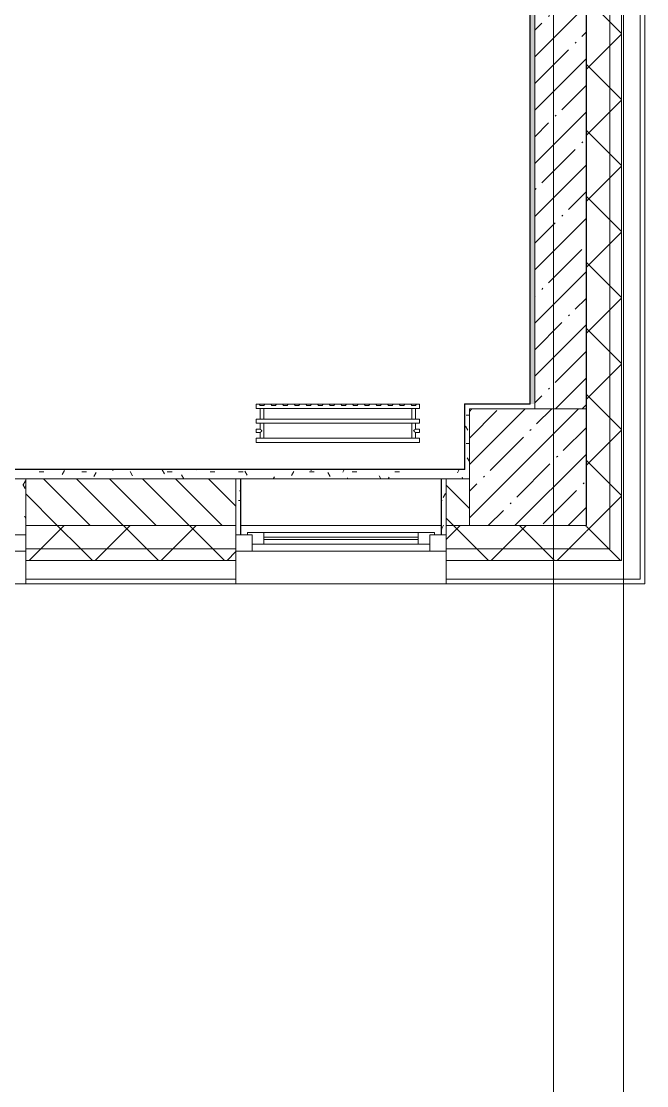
# Model space of a CAD drawing. Header units: millimetres. Extents: x -1113 to 415037, y -3642 to 354837.
# Drawn here: x 371507 to 374187, y 1150 to 5711 of the extents above; entities that cross this region are included whole.
import ezdxf

# ---------------------------------------------------------------- set-up
doc = ezdxf.new("R2010")
doc.units = ezdxf.units.MM
for name, color, linetype, lineweight in [('A-FLOR', 7, 'Continuous', 9), ('A-GLAZ', 7, 'Continuous', 9), ('A-GLAZ-1', 7, 'Continuous', 5), ('A-WALL', 7, 'Continuous', 5), ('I-WALL', 7, 'Continuous', 5), ('S-COLS', 7, 'Continuous', 9), ('S-COLS-1', 7, 'Continuous', 5), ('Оси', 7, 'Continuous', 9)]:
    doc.layers.add(name, color=color, linetype=linetype, lineweight=lineweight)
for name, color, linetype, lineweight, true_color in [('A-WALL-1', 9, 'Continuous', 5, 0x808080), ('A-WALL-FNSH-1', 9, 'Continuous', 5, 0x808080), ('M-EQPM-1', 7, 'Continuous', 9, 0xb2b2b2)]:
    doc.layers.add(name, color=color, linetype=linetype, lineweight=lineweight, true_color=true_color)
pattern_1 = [(45, (289227.4, 1e-08), (-141.42136, 141.42136), []), (135, (289227.4, 1e-08), (-141.42136, -141.42136), [])]
pattern_2 = [(0, (289227.4, 1e-08), (243.84, 60.96), [20.117, -162.763, 20.117, -162.763, -975.36]), (0, (289227.4, 1e-08), (243.84, 60.96), [-365.76, 20.117, -345.643, 20.117, -162.763, -426.72]), (0, (289227.4, 1e-08), (243.84, 60.96), [-914.4, 20.117, -101.803, 20.117, -284.683]), (120, (289318.84, 30.48), (-174.71291, 180.691634), [20.117, -162.763, 20.117, -162.763, -975.36]), (120, (289318.84, 30.48), (-174.71291, 180.691634), [-365.76, 20.117, -345.643, 20.117, -162.763, -426.72]), (120, (289318.84, 30.48), (-174.71291, 180.691634), [-914.4, 20.117, -101.803, 20.117, -284.683]), (240, (289349.32, 152.4), (-69.12709, -241.651634), [20.117, -162.763, 20.117, -162.763, -975.36]), (240, (289349.32, 152.4), (-69.12709, -241.651634), [-365.76, 20.117, -345.643, 20.117, -162.763, -426.72]), (240, (289349.32, 152.4), (-69.12709, -241.651634), [-914.4, 20.117, -101.803, 20.117, -284.683])]

# ---------------------------------------------------------------- blocks, each defined once
blk = doc.blocks.new('120_Окно_СКБ_1Ст - 120_Окно_СКБ_1Ст 900х2500_h_-19906774-Объем проектирования 3 этажа')
at = {"layer": 'A-GLAZ'}
for p, q in [((-450, -75), (-450, -5)), ((-450, -5), (-380, -5)), ((-380, -5), (-380, -75)), ((380, -35), (-380, -35)), ((-380, -35), (-380, -75)), ((-330, -85), (-330, -35)), ((330, -85), (330, -35)), ((380, -75), (380, -5)), ((380, -5), (450, -5)), ((380, -75), (380, -35)), ((450, -5), (450, -75)), ((-380, -75), (-450, -75)), ((-380, -75), (-400, -75)), ((-400, -75), (-400, -85)), ((-400, -85), (400, -85)), ((400, -85), (-400, -85)), ((450, -75), (380, -75)), ((400, -75), (380, -75)), ((400, -85), (400, -75))]:
    blk.add_line(p, q, dxfattribs=at)
at = {"layer": 'A-GLAZ-1'}
for p, q in [((450, -5), (-450, -5)), ((-430, -75), (-400, -75)), ((-330, -55), (330, -55)), ((330, -65), (-330, -65)), ((400, -75), (430, -75))]:
    blk.add_line(p, q, dxfattribs=at)
blk = doc.blocks.new('BSC_Колонна _Прямоугольная - 500х500-V629-Объем проектирования 3 этажа')
at = {"layer": 'S-COLS-1'}
h = blk.add_hatch(dxfattribs=at)
h.set_pattern_fill('FP_174', color=256, style=0, pattern_type=2)
h.set_pattern_definition([(45, (-84450, -3800), (-114.04925, 114.04925), []), (45, (-84335.95, -3800), (-114.04925, 114.04925), [201.613, -40.323, 6.706, -33.617])])
h.paths.add_polyline_path([(-245.1, -250), (250, -250), (250, 250), (-250, 250), (-250, -250)])
for p, q in [((250, 250), (-250, 250)), ((-250, 250), (-250, -250)), ((250, -250), (250, 250)), ((-250, -250), (250, -250))]:
    blk.add_line(p, q, dxfattribs=at)
blk = doc.blocks.new('radiator_prado_classic_z_tip_30_po exemplyaru - Classic Z Тип 30-500-V673-Объем проектирования 3 этажа')
at = {"layer": 'M-EQPM-1'}
for p, q in [((0, 228), (0, 210)), ((700, 228), (0, 228)), ((0, 210), (0, 228)), ((0, 228), (12.5, 228)), ((0, 210), (700, 210)), ((17.8, 210), (0, 210)), ((12.5, 228), (37.5, 228)), ((37.5, 228), (12.5, 228)), ((12.5, 228), (37.5, 228)), ((12.5, 228), (17.5, 223)), ((12.5, 228), (17.5, 223)), ((32.5, 223), (17.5, 223)), ((17.5, 223), (32.5, 223)), ((17.5, 210), (17.5, 164)), ((17.5, 210), (17.5, 164)), ((17.8, 210), (17.5, 210)), ((17.5, 210), (17.8, 210)), ((17.8, 210), (17.5, 210)), ((17.5, 210), (32.5, 210)), ((18.5, 210), (17.8, 210)), ((17.8, 210), (18.5, 210)), ((32.2, 210), (17.8, 210)), ((21.2, 210), (18.5, 210)), ((18.5, 210), (21.2, 210)), ((23.1, 210), (21.2, 210)), ((21.2, 210), (25, 210)), ((32.2, 210), (23.1, 210)), ((25, 210), (26.9, 210)), ((26.9, 210), (30.3, 210)), ((30.3, 210), (32.2, 210)), ((32.5, 210), (32.2, 210)), ((32.2, 210), (32.5, 210)), ((32.5, 210), (32.2, 210)), ((667.8, 210), (32.2, 210)), ((32.5, 223), (37.5, 228)), ((37.5, 228), (32.5, 223)), ((32.5, 164), (32.5, 210)), ((32.5, 164), (32.5, 210)), ((37.5, 228), (62.5, 228)), ((62.5, 228), (87.5, 228)), ((87.5, 228), (62.5, 228)), ((62.5, 228), (87.5, 228)), ((62.5, 228), (67.5, 223)), ((62.5, 228), (67.5, 223)), ((82.5, 223), (67.5, 223)), ((67.5, 223), (82.5, 223)), ((82.5, 223), (87.5, 228)), ((87.5, 228), (82.5, 223)), ((87.5, 228), (112.5, 228)), ((112.5, 228), (137.5, 228)), ((137.5, 228), (112.5, 228)), ((112.5, 228), (137.5, 228)), ((112.5, 228), (117.5, 223)), ((112.5, 228), (117.5, 223)), ((132.5, 223), (117.5, 223)), ((117.5, 223), (132.5, 223)), ((132.5, 223), (137.5, 228)), ((137.5, 228), (132.5, 223)), ((137.5, 228), (162.5, 228)), ((162.5, 228), (187.5, 228)), ((187.5, 228), (162.5, 228)), ((162.5, 228), (187.5, 228)), ((162.5, 228), (167.5, 223)), ((162.5, 228), (167.5, 223)), ((182.5, 223), (167.5, 223)), ((167.5, 223), (182.5, 223)), ((182.5, 223), (187.5, 228)), ((187.5, 228), (182.5, 223)), ((187.5, 228), (212.5, 228)), ((212.5, 228), (237.5, 228)), ((237.5, 228), (212.5, 228)), ((212.5, 228), (237.5, 228)), ((212.5, 228), (217.5, 223)), ((212.5, 228), (217.5, 223)), ((232.5, 223), (217.5, 223)), ((217.5, 223), (232.5, 223)), ((232.5, 223), (237.5, 228)), ((237.5, 228), (232.5, 223)), ((237.5, 228), (262.5, 228)), ((262.5, 228), (287.5, 228)), ((287.5, 228), (262.5, 228)), ((262.5, 228), (287.5, 228)), ((262.5, 228), (267.5, 223)), ((262.5, 228), (267.5, 223)), ((282.5, 223), (267.5, 223)), ((267.5, 223), (282.5, 223)), ((282.5, 223), (287.5, 228)), ((287.5, 228), (282.5, 223)), ((287.5, 228), (312.5, 228)), ((312.5, 228), (337.5, 228)), ((337.5, 228), (312.5, 228)), ((312.5, 228), (337.5, 228)), ((312.5, 228), (317.5, 223)), ((312.5, 228), (317.5, 223)), ((332.5, 223), (317.5, 223)), ((317.5, 223), (332.5, 223)), ((332.5, 223), (337.5, 228)), ((337.5, 228), (332.5, 223)), ((337.5, 228), (362.5, 228)), ((362.5, 228), (387.5, 228)), ((387.5, 228), (362.5, 228)), ((362.5, 228), (387.5, 228)), ((362.5, 228), (367.5, 223)), ((362.5, 228), (367.5, 223)), ((382.5, 223), (367.5, 223)), ((367.5, 223), (382.5, 223)), ((382.5, 223), (387.5, 228)), ((387.5, 228), (382.5, 223)), ((387.5, 228), (412.5, 228)), ((412.5, 228), (437.5, 228)), ((437.5, 228), (412.5, 228)), ((412.5, 228), (437.5, 228)), ((412.5, 228), (417.5, 223)), ((412.5, 228), (417.5, 223)), ((432.5, 223), (417.5, 223)), ((417.5, 223), (432.5, 223)), ((432.5, 223), (437.5, 228)), ((437.5, 228), (432.5, 223)), ((437.5, 228), (462.5, 228)), ((462.5, 228), (487.5, 228)), ((487.5, 228), (462.5, 228)), ((462.5, 228), (487.5, 228)), ((462.5, 228), (467.5, 223)), ((462.5, 228), (467.5, 223)), ((482.5, 223), (467.5, 223)), ((467.5, 223), (482.5, 223)), ((482.5, 223), (487.5, 228)), ((487.5, 228), (482.5, 223)), ((487.5, 228), (512.5, 228)), ((512.5, 228), (537.5, 228)), ((537.5, 228), (512.5, 228)), ((512.5, 228), (537.5, 228)), ((512.5, 228), (517.5, 223)), ((512.5, 228), (517.5, 223)), ((532.5, 223), (517.5, 223)), ((517.5, 223), (532.5, 223)), ((532.5, 223), (537.5, 228)), ((537.5, 228), (532.5, 223)), ((537.5, 228), (562.5, 228)), ((562.5, 228), (587.5, 228)), ((587.5, 228), (562.5, 228)), ((562.5, 228), (587.5, 228)), ((562.5, 228), (567.5, 223)), ((562.5, 228), (567.5, 223)), ((582.5, 223), (567.5, 223)), ((567.5, 223), (582.5, 223)), ((582.5, 223), (587.5, 228)), ((587.5, 228), (582.5, 223)), ((587.5, 228), (612.5, 228)), ((612.5, 228), (637.5, 228)), ((637.5, 228), (612.5, 228)), ((612.5, 228), (637.5, 228)), ((612.5, 228), (617.5, 223)), ((617.5, 223), (612.5, 228)), ((632.5, 223), (617.5, 223)), ((617.5, 223), (632.5, 223)), ((632.5, 223), (637.5, 228)), ((637.5, 228), (632.5, 223)), ((637.5, 228), (662.5, 228)), ((662.5, 228), (687.5, 228)), ((687.5, 228), (662.5, 228)), ((662.5, 228), (687.5, 228)), ((662.5, 228), (667.5, 223)), ((662.5, 228), (667.5, 223)), ((682.5, 223), (667.5, 223)), ((667.5, 223), (682.5, 223)), ((667.5, 210), (667.5, 164)), ((667.5, 210), (667.5, 164)), ((667.8, 210), (667.5, 210)), ((667.5, 210), (682.5, 210)), ((667.8, 210), (667.5, 210)), ((667.5, 210), (667.8, 210)), ((678.7, 210), (667.8, 210)), ((668.5, 210), (667.8, 210)), ((667.8, 210), (668.5, 210)), ((671.2, 210), (668.5, 210)), ((668.5, 210), (669.7, 210)), ((669.7, 210), (673.1, 210)), ((682.2, 210), (671.2, 210)), ((673.1, 210), (676.9, 210)), ((676.9, 210), (682.2, 210)), ((681.5, 210), (678.7, 210)), ((682.2, 210), (681.5, 210)), ((682.5, 210), (682.2, 210)), ((682.5, 210), (682.2, 210)), ((682.2, 210), (682.5, 210)), ((700, 210), (682.2, 210)), ((682.5, 223), (687.5, 228)), ((687.5, 228), (682.5, 223)), ((682.5, 164), (682.5, 210)), ((682.5, 164), (682.5, 210)), ((687.5, 228), (700, 228)), ((700, 210), (700, 228)), ((700, 228), (700, 210)), ((700, 164), (0, 164)), ((0, 164), (0, 146)), ((0, 146), (0, 164)), ((0, 164), (17.8, 164)), ((0, 146), (700, 146)), ((18.5, 146), (0, 146)), ((17.8, 164), (17.5, 164)), ((17.5, 164), (17.8, 164)), ((17.8, 164), (17.5, 164)), ((17.5, 164), (32.5, 164)), ((17.5, 146), (17.5, 121.5)), ((17.5, 146), (17.5, 121.5)), ((17.5, 146), (18.5, 146)), ((18.5, 146), (17.5, 146)), ((17.5, 146), (18.5, 146)), ((32.5, 146), (17.5, 146)), ((23.1, 164), (17.8, 164)), ((17.8, 164), (32.2, 164)), ((19.7, 164), (17.8, 164)), ((18.5, 146), (32.2, 146)), ((32.2, 146), (18.5, 146)), ((18.5, 146), (32.2, 146)), ((32.2, 164), (19.7, 164)), ((26.9, 164), (23.1, 164)), ((32.2, 164), (26.9, 164)), ((32.5, 164), (32.2, 164)), ((32.2, 164), (32.5, 164)), ((32.5, 164), (32.2, 164)), ((32.2, 164), (667.8, 164)), ((32.2, 146), (32.5, 146)), ((32.5, 146), (32.2, 146)), ((32.2, 146), (32.5, 146)), ((667.8, 146), (32.2, 146)), ((32.5, 82), (32.5, 146)), ((32.5, 82), (32.5, 146)), ((667.8, 164), (667.5, 164)), ((667.5, 164), (682.5, 164)), ((667.8, 164), (667.5, 164)), ((667.5, 164), (667.8, 164)), ((667.5, 146), (667.5, 82)), ((667.5, 146), (667.5, 82)), ((667.5, 146), (667.8, 146)), ((682.5, 146), (667.5, 146)), ((667.5, 146), (667.8, 146)), ((667.8, 146), (667.5, 146)), ((669.7, 164), (667.8, 164)), ((682.2, 164), (667.8, 164)), ((667.8, 164), (682.2, 164)), ((667.8, 146), (671.2, 146)), ((667.8, 146), (681.5, 146)), ((681.5, 146), (667.8, 146)), ((682.2, 164), (669.7, 164)), ((671.2, 146), (675, 146)), ((675, 146), (680.3, 146)), ((680.3, 146), (681.5, 146)), ((681.5, 146), (682.5, 146)), ((681.5, 146), (682.5, 146)), ((682.5, 146), (681.5, 146)), ((700, 146), (681.5, 146)), ((682.5, 164), (682.2, 164)), ((682.5, 164), (682.2, 164)), ((682.2, 164), (682.5, 164)), ((682.2, 164), (700, 164)), ((682.5, 121.5), (682.5, 146)), ((682.5, 121.5), (682.5, 146)), ((700, 146), (700, 164)), ((700, 164), (700, 146)), ((17.5, 121.5), (0, 121.5)), ((17.5, 121.5), (0, 121.5)), ((0, 121.5), (0, 120.5)), ((0, 106.5), (0, 121.5)), ((0, 120.5), (0, 107.5)), ((0, 120.5), (0, 119.3)), ((0, 114), (0, 120.5)), ((0, 120.5), (0, 120.5)), ((0, 119.3), (0, 117.8)), ((0, 117.8), (0, 114)), ((0, 114), (0, 110.3)), ((0, 107.5), (0, 114)), ((0, 110.3), (0, 108.7)), ((0, 108.7), (0, 107.5)), ((0, 107.5), (0, 106.5)), ((0, 107.5), (0, 107.5)), ((0, 106.5), (17.5, 106.5)), ((0, 106.5), (17.5, 106.5)), ((17.5, 106.5), (17.5, 82)), ((17.5, 106.5), (17.5, 82)), ((700, 121.5), (682.5, 121.5)), ((700, 121.5), (682.5, 121.5)), ((682.5, 82), (682.5, 106.5)), ((682.5, 106.5), (700, 106.5)), ((682.5, 82), (682.5, 106.5)), ((682.5, 106.5), (700, 106.5)), ((700, 121.5), (700, 106.5)), ((700, 120.5), (700, 121.5)), ((700, 121.5), (700, 120.5)), ((700, 120.5), (700, 121.5)), ((700, 107.5), (700, 120.5)), ((700, 120.5), (700, 107.5)), ((700, 107.5), (700, 120.5)), ((700, 106.5), (700, 107.5)), ((700, 107.5), (700, 106.5)), ((700, 106.5), (700, 107.5)), ((700, 82), (0, 82)), ((0, 82), (0, 64)), ((0, 64), (0, 82)), ((0, 82), (18.5, 82)), ((700, 64), (0, 64)), ((0, 64), (700, 64)), ((18.5, 82), (17.5, 82)), ((17.5, 82), (18.5, 82)), ((18.5, 82), (17.5, 82)), ((17.5, 82), (32.5, 82)), ((32.2, 82), (18.5, 82)), ((18.5, 82), (19.7, 82)), ((32.2, 82), (18.5, 82)), ((19.7, 82), (25, 82)), ((25, 82), (30.3, 82)), ((30.3, 82), (32.2, 82)), ((32.5, 82), (32.2, 82)), ((32.2, 82), (32.5, 82)), ((32.5, 82), (32.2, 82)), ((32.2, 82), (667.8, 82)), ((667.8, 82), (667.5, 82)), ((667.5, 82), (682.5, 82)), ((667.8, 82), (667.5, 82)), ((667.5, 82), (667.8, 82)), ((678.7, 82), (667.8, 82)), ((681.5, 82), (667.8, 82)), ((667.8, 82), (681.5, 82)), ((681.5, 82), (678.7, 82)), ((682.5, 82), (681.5, 82)), ((682.5, 82), (681.5, 82)), ((681.5, 82), (682.5, 82)), ((681.5, 82), (700, 82)), ((700, 64), (700, 82)), ((700, 82), (700, 64))]:
    blk.add_line(p, q, dxfattribs=at)
for points, knots in [([(18.5, 120.5), (18.4, 120.6), (18.3, 120.7), (18.1, 120.9), (17.9, 121.1), (17.8, 121.2), (17.7, 121.3), (17.5, 121.5), (17.5, 121.5), (17.5, 121.5)], [0.7142857, 0.7142857, 0.7142857, 0.7142857, 0.75, 0.7857143, 0.8214286, 0.8571429, 0.8928571, 0.9285714, 1, 1, 1, 1]), ([(17.5, 121.5), (17.5, 121.5), (17.5, 121.5), (17.7, 121.3), (17.8, 121.2), (17.9, 121.1), (18.1, 120.9), (18.3, 120.7), (18.4, 120.6), (18.5, 120.5)], [0, 0, 0, 0, 0.0714286, 0.1071429, 0.1428571, 0.1785714, 0.2142857, 0.25, 0.2857143, 0.2857143, 0.2857143, 0.2857143]), ([(17.5, 121.5), (17.5, 121.5), (17.5, 121.5), (17.7, 121.3), (17.8, 121.2), (17.9, 121.1), (18.1, 120.9), (18.3, 120.7), (18.4, 120.6), (18.5, 120.5)], [0, 0, 0, 0, 0.0714286, 0.1071429, 0.1428571, 0.1785714, 0.2142857, 0.25, 0.2857143, 0.2857143, 0.2857143, 0.2857143]), ([(25, 114), (24.5, 114.5), (23.6, 115.4), (22.4, 116.6), (21.6, 117.4), (21.1, 117.9), (20.8, 118.2), (20.5, 118.5), (20.2, 118.8), (19.8, 119.1), (19.6, 119.4), (19.3, 119.7), (19, 120), (18.7, 120.3), (18.5, 120.5), (18.3, 120.7), (18.1, 120.9), (17.9, 121.1), (17.8, 121.2), (17.7, 121.3), (17.5, 121.5), (17.5, 121.5), (17.5, 121.5)], [0, 0, 0, 0, 0.142857, 0.285714, 0.357143, 0.392857, 0.428571, 0.464286, 0.5, 0.535714, 0.571429, 0.607143, 0.642857, 0.678571, 0.714286, 0.75, 0.785714, 0.821429, 0.857143, 0.892857, 0.928571, 1, 1, 1, 1]), ([(17.5, 106.5), (17.5, 106.5), (17.5, 106.5), (17.7, 106.7), (17.8, 106.8), (17.9, 106.9), (18.1, 107.1), (18.3, 107.3), (18.5, 107.5), (18.7, 107.7), (19, 108), (19.3, 108.3), (19.6, 108.6), (19.8, 108.9), (20.3, 109.3), (20.7, 109.7), (21.1, 110.1), (21.6, 110.6), (22.4, 111.4), (23.6, 112.6), (24.5, 113.5), (25, 114)], [0, 0, 0, 0, 0.071429, 0.107143, 0.142857, 0.178571, 0.214286, 0.25, 0.285714, 0.321429, 0.357143, 0.392857, 0.428571, 0.464286, 0.5, 0.571429, 0.607143, 0.642857, 0.714286, 0.857143, 1, 1, 1, 1]), ([(17.5, 106.5), (17.5, 106.5), (17.5, 106.5), (17.7, 106.7), (17.8, 106.8), (17.9, 106.9), (18.1, 107.1), (18.3, 107.3), (18.4, 107.4), (18.5, 107.5)], [0, 0, 0, 0, 0.0714286, 0.1071429, 0.1428571, 0.1785714, 0.2142857, 0.25, 0.2857143, 0.2857143, 0.2857143, 0.2857143]), ([(18.5, 107.5), (18.4, 107.4), (18.3, 107.3), (18.1, 107.1), (17.9, 106.9), (17.8, 106.8), (17.7, 106.7), (17.5, 106.5), (17.5, 106.5), (17.5, 106.5)], [0.7142857, 0.7142857, 0.7142857, 0.7142857, 0.75, 0.7857143, 0.8214286, 0.8571429, 0.8928571, 0.9285714, 1, 1, 1, 1]), ([(18.5, 107.5), (18.4, 107.4), (18.3, 107.3), (18.1, 107.1), (17.9, 106.9), (17.8, 106.8), (17.7, 106.7), (17.5, 106.5), (17.5, 106.5), (17.5, 106.5)], [0.7142857, 0.7142857, 0.7142857, 0.7142857, 0.75, 0.7857143, 0.8214286, 0.8571429, 0.8928571, 0.9285714, 1, 1, 1, 1]), ([(22.1, 116.9), (21.9, 117.1), (21.6, 117.4), (21.1, 117.9), (20.8, 118.2), (20.5, 118.5), (20.2, 118.8), (19.9, 119.2), (19.7, 119.3), (19.6, 119.4)], [0.2857143, 0.2857143, 0.2857143, 0.2857143, 0.3571429, 0.3928571, 0.4285714, 0.4642857, 0.5, 0.5357143, 0.5714286, 0.5714286, 0.5714286, 0.5714286]), ([(19.6, 119.4), (19.7, 119.3), (19.9, 119.2), (20.3, 118.7), (20.7, 118.3), (21.1, 117.9), (21.6, 117.4), (21.9, 117.1), (22.1, 116.9)], [0.4285714, 0.4285714, 0.4285714, 0.4285714, 0.4642857, 0.5, 0.5714286, 0.6071429, 0.6428571, 0.7142857, 0.7142857, 0.7142857, 0.7142857]), ([(19.6, 119.4), (19.7, 119.3), (19.8, 119.1), (20.3, 118.7), (20.7, 118.3), (21.1, 117.9), (21.6, 117.4), (21.9, 117.1), (22.1, 116.9)], [0.4285714, 0.4285714, 0.4285714, 0.4285714, 0.4642857, 0.5, 0.5714286, 0.6071429, 0.6428571, 0.7142857, 0.7142857, 0.7142857, 0.7142857]), ([(19.6, 108.6), (19.7, 108.7), (19.9, 108.8), (20.3, 109.3), (20.7, 109.7), (21.1, 110.1), (21.6, 110.6), (21.9, 110.9), (22.1, 111.1)], [0.4285714, 0.4285714, 0.4285714, 0.4285714, 0.4642857, 0.5, 0.5714286, 0.6071429, 0.6428571, 0.7142857, 0.7142857, 0.7142857, 0.7142857]), ([(22.1, 111.1), (21.9, 110.9), (21.6, 110.6), (21.1, 110.1), (20.8, 109.8), (20.5, 109.5), (20.2, 109.2), (19.8, 108.9), (19.7, 108.7), (19.6, 108.6)], [0.2857143, 0.2857143, 0.2857143, 0.2857143, 0.3571429, 0.3928571, 0.4285714, 0.4642857, 0.5, 0.5357143, 0.5714286, 0.5714286, 0.5714286, 0.5714286]), ([(22.1, 111.1), (21.9, 110.9), (21.6, 110.6), (21.1, 110.1), (20.9, 109.9), (20.8, 109.8)], [0.2857143, 0.2857143, 0.2857143, 0.2857143, 0.3571429, 0.3928571, 0.4285714, 0.4285714, 0.4285714, 0.4285714]), ([(675, 114), (675.5, 114.5), (676.4, 115.4), (677.6, 116.6), (678.4, 117.4), (678.9, 117.9), (679.2, 118.2), (679.5, 118.5), (679.8, 118.8), (680.1, 119.2), (680.4, 119.4), (680.7, 119.7), (681, 120), (681.3, 120.3), (681.5, 120.5), (681.7, 120.7), (681.9, 120.9), (682.1, 121.1), (682.2, 121.2), (682.3, 121.3), (682.5, 121.5), (682.5, 121.5), (682.5, 121.5)], [0, 0, 0, 0, 0.142857, 0.285714, 0.357143, 0.392857, 0.428571, 0.464286, 0.5, 0.535714, 0.571429, 0.607143, 0.642857, 0.678571, 0.714286, 0.75, 0.785714, 0.821429, 0.857143, 0.892857, 0.928571, 1, 1, 1, 1]), ([(682.5, 106.5), (682.5, 106.5), (682.5, 106.5), (682.3, 106.7), (682.2, 106.8), (682.1, 106.9), (681.9, 107.1), (681.7, 107.3), (681.5, 107.5), (681.3, 107.7), (681, 108), (680.7, 108.3), (680.4, 108.6), (680.1, 108.8), (679.7, 109.3), (679.3, 109.7), (678.9, 110.1), (678.4, 110.6), (677.6, 111.4), (676.4, 112.6), (675.5, 113.5), (675, 114)], [0, 0, 0, 0, 0.071429, 0.107143, 0.142857, 0.178571, 0.214286, 0.25, 0.285714, 0.321429, 0.357143, 0.392857, 0.428571, 0.464286, 0.5, 0.571429, 0.607143, 0.642857, 0.714286, 0.857143, 1, 1, 1, 1]), ([(680.4, 119.4), (680.3, 119.3), (680.1, 119.2), (679.7, 118.7), (679.3, 118.3), (678.9, 117.9), (678.4, 117.4), (678.1, 117.1), (677.9, 116.9)], [0.4285714, 0.4285714, 0.4285714, 0.4285714, 0.4642857, 0.5, 0.5714286, 0.6071429, 0.6428571, 0.7142857, 0.7142857, 0.7142857, 0.7142857]), ([(680.4, 119.4), (680.3, 119.3), (680.1, 119.2), (679.7, 118.7), (679.3, 118.3), (678.9, 117.9), (678.4, 117.4), (678.1, 117.1), (677.9, 116.9)], [0.4285714, 0.4285714, 0.4285714, 0.4285714, 0.4642857, 0.5, 0.5714286, 0.6071429, 0.6428571, 0.7142857, 0.7142857, 0.7142857, 0.7142857]), ([(677.9, 116.9), (678.1, 117.1), (678.4, 117.4), (678.9, 117.9), (679.2, 118.2), (679.5, 118.5), (679.8, 118.8), (680.1, 119.2), (680.3, 119.3), (680.4, 119.4)], [0.2857143, 0.2857143, 0.2857143, 0.2857143, 0.3571429, 0.3928571, 0.4285714, 0.4642857, 0.5, 0.5357143, 0.5714286, 0.5714286, 0.5714286, 0.5714286]), ([(677.9, 111.1), (678.1, 110.9), (678.4, 110.6), (678.9, 110.1), (679.2, 109.8), (679.5, 109.5), (679.8, 109.2), (680.1, 108.8), (680.3, 108.7), (680.4, 108.6)], [0.2857143, 0.2857143, 0.2857143, 0.2857143, 0.3571429, 0.3928571, 0.4285714, 0.4642857, 0.5, 0.5357143, 0.5714286, 0.5714286, 0.5714286, 0.5714286]), ([(677.9, 111.1), (678.1, 110.9), (678.4, 110.6), (678.9, 110.1), (679.2, 109.8), (679.5, 109.5), (679.8, 109.2), (680.1, 108.8), (680.3, 108.7), (680.4, 108.6)], [0.2857143, 0.2857143, 0.2857143, 0.2857143, 0.3571429, 0.3928571, 0.4285714, 0.4642857, 0.5, 0.5357143, 0.5714286, 0.5714286, 0.5714286, 0.5714286]), ([(680.4, 108.6), (680.3, 108.7), (680.1, 108.8), (679.7, 109.3), (679.3, 109.7), (678.9, 110.1), (678.4, 110.6), (678.1, 110.9), (677.9, 111.1)], [0.4285714, 0.4285714, 0.4285714, 0.4285714, 0.4642857, 0.5, 0.5714286, 0.6071429, 0.6428571, 0.7142857, 0.7142857, 0.7142857, 0.7142857]), ([(682.5, 121.5), (682.5, 121.5), (682.5, 121.5), (682.3, 121.3), (682.2, 121.2), (682.1, 121.1), (681.9, 120.9), (681.7, 120.7), (681.6, 120.6), (681.5, 120.5)], [0, 0, 0, 0, 0.0714286, 0.1071429, 0.1428571, 0.1785714, 0.2142857, 0.25, 0.2857143, 0.2857143, 0.2857143, 0.2857143]), ([(682.5, 121.5), (682.5, 121.5), (682.5, 121.5), (682.3, 121.3), (682.2, 121.2), (682.1, 121.1), (681.9, 120.9), (681.7, 120.7), (681.6, 120.6), (681.5, 120.5)], [0, 0, 0, 0, 0.0714286, 0.1071429, 0.1428571, 0.1785714, 0.2142857, 0.25, 0.2857143, 0.2857143, 0.2857143, 0.2857143]), ([(681.5, 120.5), (681.6, 120.6), (681.7, 120.7), (681.9, 120.9), (682.1, 121.1), (682.2, 121.2), (682.3, 121.3), (682.5, 121.5), (682.5, 121.5), (682.5, 121.5)], [0.7142857, 0.7142857, 0.7142857, 0.7142857, 0.75, 0.7857143, 0.8214286, 0.8571429, 0.8928571, 0.9285714, 1, 1, 1, 1]), ([(681.5, 107.5), (681.6, 107.4), (681.7, 107.3), (681.9, 107.1), (682.1, 106.9), (682.2, 106.8), (682.3, 106.7), (682.5, 106.5), (682.5, 106.5), (682.5, 106.5)], [0.7142857, 0.7142857, 0.7142857, 0.7142857, 0.75, 0.7857143, 0.8214286, 0.8571429, 0.8928571, 0.9285714, 1, 1, 1, 1]), ([(681.5, 107.5), (681.6, 107.4), (681.7, 107.3), (681.9, 107.1), (682.1, 106.9), (682.2, 106.8), (682.3, 106.7), (682.5, 106.5), (682.5, 106.5), (682.5, 106.5)], [0.7142857, 0.7142857, 0.7142857, 0.7142857, 0.75, 0.7857143, 0.8214286, 0.8571429, 0.8928571, 0.9285714, 1, 1, 1, 1]), ([(682.5, 106.5), (682.5, 106.5), (682.5, 106.5), (682.3, 106.7), (682.2, 106.8), (682.1, 106.9), (681.9, 107.1), (681.7, 107.3), (681.6, 107.4), (681.5, 107.5)], [0, 0, 0, 0, 0.0714286, 0.1071429, 0.1428571, 0.1785714, 0.2142857, 0.25, 0.2857143, 0.2857143, 0.2857143, 0.2857143])]:
    blk.add_open_spline(points, degree=3, knots=knots, dxfattribs=at)
for points in [[(19.6, 119.4), (19.5, 119.5), (19.3, 119.7), (19, 120), (18.7, 120.3), (18.6, 120.4), (18.5, 120.5)], [(18.5, 120.5), (18.6, 120.4), (18.7, 120.3), (19, 120), (19.3, 119.7), (19.5, 119.5), (19.6, 119.4)], [(18.5, 120.5), (18.6, 120.4), (18.7, 120.3), (19, 120), (19.3, 119.7), (19.5, 119.5), (19.6, 119.4)], [(18.5, 107.5), (18.6, 107.6), (18.7, 107.7), (19, 108), (19.3, 108.3), (19.5, 108.5), (19.6, 108.6)], [(19.6, 108.6), (19.5, 108.5), (19.3, 108.3), (19, 108), (18.7, 107.7), (18.6, 107.6), (18.5, 107.5)], [(19.6, 108.6), (19.5, 108.5), (19.3, 108.3), (19, 108), (18.7, 107.7), (18.6, 107.6), (18.5, 107.5)], [(20.8, 109.8), (20.7, 109.7), (20.5, 109.5), (20.2, 109.2), (19.9, 108.8), (19.7, 108.7), (19.6, 108.6)], [(25, 114), (24.5, 114.5), (23.6, 115.4), (22.6, 116.4), (22.1, 116.9)], [(22.1, 116.9), (22.6, 116.4), (23.6, 115.4), (24.5, 114.5), (25, 114)], [(22.1, 116.9), (22.6, 116.4), (23.6, 115.4), (24.5, 114.5), (25, 114)], [(22.1, 111.1), (22.6, 111.6), (23.6, 112.6), (24.5, 113.5), (25, 114)], [(25, 114), (24.5, 113.5), (23.6, 112.6), (22.6, 111.6), (22.1, 111.1)], [(25, 114), (24.5, 113.5), (23.6, 112.6), (22.6, 111.6), (22.1, 111.1)], [(677.9, 116.9), (677.4, 116.4), (676.4, 115.4), (675.5, 114.5), (675, 114)], [(677.9, 116.9), (677.4, 116.4), (676.4, 115.4), (675.5, 114.5), (675, 114)], [(675, 114), (675.5, 114.5), (676.4, 115.4), (677.4, 116.4), (677.9, 116.9)], [(675, 114), (675.5, 113.5), (676.4, 112.6), (677.4, 111.6), (677.9, 111.1)], [(675, 114), (675.5, 113.5), (676.4, 112.6), (677.4, 111.6), (677.9, 111.1)], [(677.9, 111.1), (677.4, 111.6), (676.4, 112.6), (675.5, 113.5), (675, 114)], [(681.5, 120.5), (681.4, 120.4), (681.3, 120.3), (681, 120), (680.7, 119.7), (680.5, 119.5), (680.4, 119.4)], [(681.5, 120.5), (681.4, 120.4), (681.3, 120.3), (681, 120), (680.7, 119.7), (680.5, 119.5), (680.4, 119.4)], [(680.4, 119.4), (680.5, 119.5), (680.7, 119.7), (681, 120), (681.3, 120.3), (681.4, 120.4), (681.5, 120.5)], [(680.4, 108.6), (680.5, 108.5), (680.7, 108.3), (681, 108), (681.3, 107.7), (681.4, 107.6), (681.5, 107.5)], [(680.4, 108.6), (680.5, 108.5), (680.7, 108.3), (681, 108), (681.3, 107.7), (681.4, 107.6), (681.5, 107.5)], [(681.5, 107.5), (681.4, 107.6), (681.3, 107.7), (681, 108), (680.7, 108.3), (680.5, 108.5), (680.4, 108.6)]]:
    blk.add_open_spline(points, degree=3, dxfattribs=at)

msp = doc.modelspace()

# ---------------------------------------------------------------- hatches: boundary and pattern name
at = {"layer": 'A-WALL'}
h = msp.add_hatch(dxfattribs=at)
h.set_pattern_fill('FP_24', color=256, style=0, pattern_type=2)
h.set_pattern_definition(pattern_1)
h.paths.add_polyline_path([(374029, 3450), (374029, 10242), (373929, 10242), (373929, 3450)])
h = msp.add_hatch(dxfattribs=at)
h.set_pattern_fill('FP_24', color=256, style=0, pattern_type=2)
h.set_pattern_definition(pattern_1)
h.paths.add_polyline_path([(374079, 3400), (374079, 10242), (374029, 10242), (374029, 3400)])
h = msp.add_hatch(dxfattribs=at)
h.set_pattern_fill('FP_2', color=256, style=0, pattern_type=2)
h.set_pattern_definition([(135, (289227.4, 1e-08), (-70.71068, -70.71068), [])])
h.paths.add_polyline_path([(370077.4, 3550), (370627.4, 3550), (370627.4, 3750), (370077.4, 3750)])
h.paths.add_polyline_path([(369353.2, 3550), (369577.4, 3550), (369577.4, 3750), (369307.4, 3750), (369307.4, 3550)])
h.paths.add_polyline_path([(372072.6, 3550), (372427.4, 3550), (372427.4, 3750), (371527.4, 3750), (371528.7, 3550)])
h.paths.add_polyline_path([(373327.4, 3550), (373427.4, 3550), (373427.4, 3750), (373327.4, 3750), (373327.4, 3555.3)])
h.paths.add_polyline_path([(365207.4, 3550), (366307.4, 3550), (366307.4, 3750), (365207.4, 3750), (365207.4, 3566.7)])
h = msp.add_hatch(dxfattribs=at)
h.set_pattern_fill('FP_24', color=256, style=0, pattern_type=2)
h.set_pattern_definition(pattern_1)
h.paths.add_polyline_path([(373707.4, 3450), (373929, 3450), (373927.4, 3550), (373327.4, 3550), (373327.4, 3450), (373704.3, 3450)])
h.paths.add_polyline_path([(372427.4, 3450), (372427.4, 3550), (371527.4, 3550), (371528.7, 3450), (372344.5, 3450)])
h.paths.add_polyline_path([(370097.4, 3450), (370627.4, 3450), (370627.4, 3550), (369307.4, 3550), (369307.4, 3450), (370077.4, 3450)])
h.paths.add_polyline_path([(366089.8, 3450), (366307.4, 3450), (366307.4, 3550), (364927.4, 3550), (364927.4, 3450), (365227.4, 3450)])
h = msp.add_hatch(dxfattribs=at)
h.set_pattern_fill('FP_24', color=256, style=0, pattern_type=2)
h.set_pattern_definition(pattern_1)
h.paths.add_polyline_path([(373704.3, 3400), (374029, 3400), (374029, 3450), (373327.4, 3450), (373327.4, 3400)])
h.paths.add_polyline_path([(371527.4, 3400), (372427.4, 3400), (372427.4, 3450), (371527.4, 3450), (371527.4, 3430.4)])
h.paths.add_polyline_path([(370440.9, 3400), (370627.4, 3400), (370627.4, 3450), (369307.4, 3450), (369307.4, 3400), (369353.2, 3400)])
h.paths.add_polyline_path([(366307.4, 3400), (366307.4, 3450), (364927.4, 3450), (364927.4, 3400), (366089.8, 3400)])
at = {"layer": 'I-WALL'}
h = msp.add_hatch(dxfattribs=at)
h.set_pattern_fill('FP_1', color=256, style=0, pattern_type=2)
h.set_pattern_definition([(45, (289227.4, 1e-08), (-114.04925, 114.04925), []), (45, (289341.45, 1e-08), (-114.04925, 114.04925), [201.612, -40.322, 6.706, -33.617])])
h.paths.add_polyline_path([(373707.5, 4050), (373927.4, 4050), (373927.4, 15150), (373707.4, 15150), (373707.4, 4050)])
h = msp.add_hatch(dxfattribs=at)
h.set_pattern_fill('FP_191', color=256, style=0, pattern_type=2)
h.set_pattern_definition(pattern_2)
h.paths.add_polyline_path([(373707.4, 4070), (373707.4, 10900), (373687.4, 10900), (373687.4, 4071), (373704.3, 4070.2)])
h = msp.add_hatch(dxfattribs=at)
h.set_pattern_fill('FP_191', color=256, style=0, pattern_type=2)
h.set_pattern_definition(pattern_2)
h.paths.add_polyline_path([(373427.4, 3750), (373427.4, 4070), (373407.4, 4070), (373407.9, 3790), (373417.6, 3770)])
h.paths.add_polyline_path([(373427.4, 3750), (373407.4, 3790), (373407.4, 3750)])
h = msp.add_hatch(dxfattribs=at)
h.set_pattern_fill('FP_191', color=256, style=0, pattern_type=2)
h.set_pattern_definition(pattern_2)
h.paths.add_polyline_path([(371256.8, 3750), (373407.4, 3750), (373407.4, 3790), (370097.4, 3790), (370097.4, 3750), (370984.8, 3750)])
h = msp.add_hatch(dxfattribs=at)
h.set_pattern_fill('FP_191', color=256, style=0, pattern_type=2)
h.set_pattern_definition(pattern_2)
h.paths.add_polyline_path([(371507.4, 3510), (371527.4, 3510), (371527.4, 3750), (371507.4, 3750), (371507.4, 3520)])
h = msp.add_hatch(dxfattribs=at)
h.set_pattern_fill('FP_191', color=256, style=0, pattern_type=2)
h.set_pattern_definition(pattern_2)
h.paths.add_polyline_path([(372447.4, 3510), (372447.4, 3750), (372427.4, 3750), (372427.4, 3510)])
h = msp.add_hatch(dxfattribs=at)
h.set_pattern_fill('FP_191', color=256, style=0, pattern_type=2)
h.set_pattern_definition(pattern_2)
h.paths.add_polyline_path([(373307.4, 3510), (373327.4, 3510), (373327.4, 3750), (373307.4, 3750), (373307.4, 3520)])

# ---------------------------------------------------------------- linework, layer by layer
at = {"layer": 'A-FLOR'}
for p, q in [((373687.4, 10879), (373687.4, 4071)), ((373687.4, 4070), (373407.4, 4070)), ((373407.4, 4070), (373407.4, 3957.1)), ((373407.4, 3790), (370098.4, 3790))]:
    msp.add_line(p, q, dxfattribs=at)
at = {"layer": 'A-WALL'}
for p, q in [((373707.4, 4050), (373707.4, 10900)), ((374029, 10242), (374029, 3450)), ((374079, 10242), (374079, 3400)), ((374159, 10242), (374159, 3320)), ((373687.4, 4071), (373687.4, 4070)), ((373407.4, 3790), (373407.4, 3957.1)), ((372427.4, 3550), (371527.4, 3550)), ((372447.4, 3550), (373307.4, 3550)), ((373427.4, 3550), (373327.4, 3550)), ((371527.4, 3450), (372427.4, 3450)), ((373327.4, 3450), (374029, 3450)), ((371527.4, 3400), (372427.4, 3400)), ((373327.4, 3400), (374079, 3400)), ((371527.4, 3300), (370627.4, 3300)), ((371527.4, 3320), (372427.4, 3320)), ((373327.4, 3300), (372427.4, 3300)), ((373327.4, 3320), (374159, 3320))]:
    msp.add_line(p, q, dxfattribs=at)
at = {"layer": 'A-WALL-1'}
for p, q in [((373927.4, 4050), (373927.4, 15150)), ((373929, 10242), (373929, 3550)), ((370097.4, 3750), (373427.4, 3750)), ((371527.4, 3320), (371527.4, 3750)), ((372427.4, 3750), (372427.4, 3320)), ((372447.4, 3510), (372447.4, 3750)), ((373307.4, 3750), (373307.4, 3510)), ((373327.4, 3320), (373327.4, 3750)), ((371507.4, 3510), (371527.4, 3510)), ((372427.4, 3510), (372447.4, 3510)), ((373307.4, 3510), (373327.4, 3510))]:
    msp.add_line(p, q, dxfattribs=at)
at = {"layer": 'A-WALL-FNSH-1'}
for p, q in [((373686.4, 10879), (373686.4, 4071)), ((374179, 3300), (374179, 10242)), ((373406.4, 4071), (373406.4, 3791)), ((373406.4, 4071), (373687.4, 4071)), ((372427.4, 3791), (371527.4, 3791)), ((371527.4, 3791), (371527.4, 3790)), ((372427.4, 3790), (372427.4, 3791)), ((373406.4, 3791), (373327.4, 3791)), ((373327.4, 3791), (373327.4, 3790)), ((372448.4, 3510), (372448.4, 3750)), ((373306.4, 3750), (373306.4, 3510)), ((372447.4, 3510), (372448.4, 3510)), ((373306.4, 3510), (373307.4, 3510)), ((371527.4, 3320), (371527.4, 3300)), ((371527.4, 3300), (372427.4, 3300)), ((372427.4, 3300), (372427.4, 3320)), ((373327.4, 3320), (373327.4, 3300)), ((373327.4, 3300), (374179, 3300))]:
    msp.add_line(p, q, dxfattribs=at)
at = {"layer": 'I-WALL'}
for p, q in [((370627.4, 3791), (371527.4, 3791)), ((372427.4, 3791), (373327.4, 3791)), ((373307.4, 3550), (372447.4, 3550))]:
    msp.add_line(p, q, dxfattribs=at)
at = {"layer": 'Оси'}
for points in [[(373787.4, -1906.3), (373787.4, 3093.7), (373787.4, 16915.1), (373787.4, 21915.1)], [(375031.9, -1906.3), (375031.9, -1316.3), (374087.4, -636.3), (374087.4, 4363.7), (374087.4, 16915.1), (374087.4, 21915.1)]]:
    msp.add_lwpolyline(points, dxfattribs=at)

# ---------------------------------------------------------------- block references
at = {"layer": 'A-GLAZ', "color": 3, "rotation": 180}
for p in [(371077.4, 3435), (372877.4, 3435)]:
    msp.add_blockref('120_Окно_СКБ_1Ст - 120_Окно_СКБ_1Ст 900х2500_h_-19906774-Объем проектирования 3 этажа', p, dxfattribs=at)
at = {"layer": 'M-EQPM-1'}
msp.add_blockref('radiator_prado_classic_z_tip_30_po exemplyaru - Classic Z Тип 30-500-V673-Объем проектирования 3 этажа', (372513.6, 3842), dxfattribs=at)
at = {"layer": 'S-COLS'}
msp.add_blockref('BSC_Колонна _Прямоугольная - 500х500-V629-Объем проектирования 3 этажа', (373677.4, 3800), dxfattribs=at)

doc.saveas('drawing.dxf')
